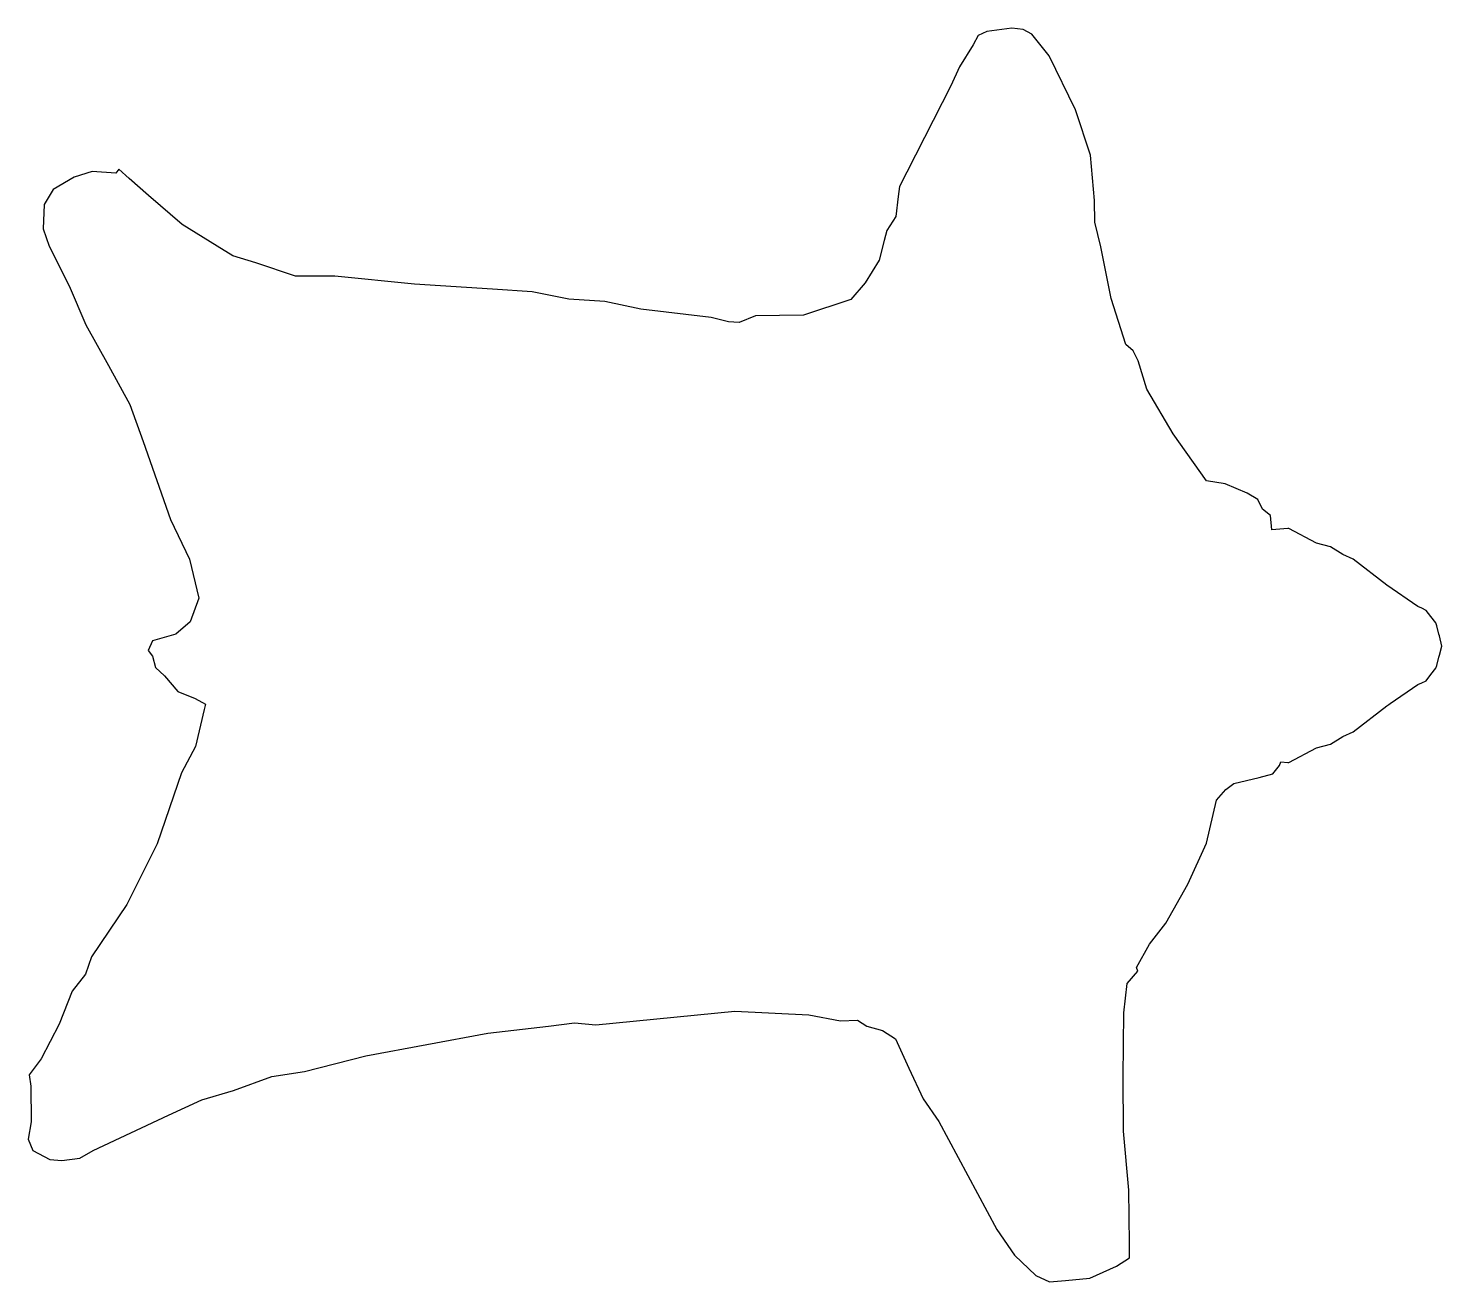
# Model space of a CAD drawing. Extents: x -1222.9 to -1123.9, y -872.1 to -784.3.
import ezdxf

# ---------------------------------------------------------------- set-up
doc = ezdxf.new("R2010")
doc.units = 0

msp = doc.modelspace()

# ---------------------------------------------------------------- linework, layer by layer
at = {"layer": 'Calque 1', "color": 4}
for p, q in [((-1156.39723, -784.800111), (-1156.743771, -785.453399)), ((-1155.784102, -784.524465), (-1156.39723, -784.800111)), ((-1154.036836, -784.295131), (-1155.784102, -784.524465)), ((-1154.036949, -784.295611), (-1154.036836, -784.295131)), ((-1153.253416, -784.386514), (-1154.036949, -784.295611)), ((-1152.64359, -784.714682), (-1153.253416, -784.386514)), ((-1151.421172, -786.224741), (-1152.64359, -784.714682)), ((-1156.743771, -785.453399), (-1157.702084, -786.994699)), ((-1157.702084, -786.994699), (-1158.311035, -788.319225)), ((-1149.586135, -790.009482), (-1151.421172, -786.224741)), ((-1158.311035, -788.319225), (-1161.387342, -794.385027)), ((-1148.535027, -793.179232), (-1149.586135, -790.009482)), ((-1148.251168, -796.350535), (-1148.535027, -793.179232)), ((-1219.716664, -794.721464), (-1221.180833, -795.6029)), ((-1218.465206, -794.323305), (-1219.716664, -794.721464)), ((-1216.800264, -794.452732), (-1218.465206, -794.323305)), ((-1216.595682, -794.173219), (-1216.800264, -794.452732)), ((-1215.865911, -794.820411), (-1216.595682, -794.173219)), ((-1214.516409, -796.003289), (-1215.865911, -794.820411)), ((-1161.387342, -794.385027), (-1161.919529, -795.388412)), ((-1221.180833, -795.6029), (-1221.804855, -796.650876)), ((-1161.919529, -795.388412), (-1162.00349, -796.082452)), ((-1221.804855, -796.650876), (-1221.895138, -798.33642)), ((-1212.1469, -798.035515), (-1214.516409, -796.003289)), ((-1162.00349, -796.082452), (-1162.171581, -797.471381)), ((-1148.237057, -797.881309), (-1148.251168, -796.350535)), ((-1162.171581, -797.471381), (-1162.79645, -798.472959)), ((-1147.797213, -799.617004), (-1148.237057, -797.881309)), ((-1221.895138, -798.33642), (-1221.461164, -799.559938)), ((-1209.703392, -799.569421), (-1212.1469, -798.035515)), ((-1162.79645, -798.472959), (-1162.971653, -799.161751)), ((-1221.461164, -799.559938), (-1220.066592, -802.331276)), ((-1208.591803, -800.227027), (-1209.703392, -799.569421)), ((-1162.971653, -799.161751), (-1163.322427, -800.540999)), ((-1147.087481, -803.235234), (-1147.797213, -799.617004)), ((-1206.988075, -800.721367), (-1208.591803, -800.227027)), ((-1204.205674, -801.674827), (-1206.988075, -800.721367)), ((-1163.322427, -800.540999), (-1164.310233, -802.139901)), ((-1201.463406, -801.661845), (-1204.205674, -801.674827)), ((-1195.874982, -802.215706), (-1201.463406, -801.661845)), ((-1220.066592, -802.331276), (-1218.888737, -805.075802)), ((-1190.415817, -802.570149), (-1195.874982, -802.215706)), ((-1187.640754, -802.750319), (-1190.415817, -802.570149)), ((-1185.076511, -803.285921), (-1187.640754, -802.750319)), ((-1164.310233, -802.139901), (-1165.30659, -803.303898)), ((-1182.543426, -803.448368), (-1185.076511, -803.285921)), ((-1180.034301, -803.97443), (-1182.543426, -803.448368)), ((-1165.30659, -803.303898), (-1168.624254, -804.404904)), ((-1146.047238, -806.441052), (-1147.087481, -803.235234)), ((-1175.100492, -804.557896), (-1180.034301, -803.97443)), ((-1173.896137, -804.858689), (-1175.100492, -804.557896)), ((-1173.134419, -804.908896), (-1173.896137, -804.858689)), ((-1172.001494, -804.445402), (-1173.134419, -804.908896)), ((-1168.624254, -804.404904), (-1172.001494, -804.445402)), ((-1218.888737, -805.075802), (-1217.299233, -807.927658)), ((-1145.539407, -806.89718), (-1146.047238, -806.441052)), ((-1145.197918, -807.594805), (-1145.539407, -806.89718)), ((-1144.59464, -809.572167), (-1145.197918, -807.594805)), ((-1217.299233, -807.927658), (-1215.823832, -810.658694)), ((-1142.737223, -812.704241), (-1144.59464, -809.572167)), ((-1215.823832, -810.658694), (-1214.872094, -813.255082)), ((-1140.402144, -815.998846), (-1142.737223, -812.704241)), ((-1214.872094, -813.255082), (-1212.97652, -818.712554)), ((-1139.094214, -816.223862), (-1140.402144, -815.998846)), ((-1137.548003, -816.87303), (-1139.094214, -816.223862)), ((-1136.818233, -817.318348), (-1137.548003, -816.87303)), ((-1136.49029, -817.99396), (-1136.818233, -817.318348)), ((-1212.97652, -818.712554), (-1211.626736, -821.484682)), ((-1135.924491, -818.429909), (-1136.49029, -817.99396)), ((-1135.839853, -819.442522), (-1135.924491, -818.429909)), ((-1134.720164, -819.350941), (-1135.839853, -819.442522)), ((-1134.701256, -819.350941), (-1134.720164, -819.350941)), ((-1134.648875, -819.342474), (-1134.701256, -819.350941)), ((-1132.69728, -820.371344), (-1134.648875, -819.342474)), ((-1131.731854, -820.623904), (-1132.69728, -820.371344)), ((-1130.859618, -821.16261), (-1131.731854, -820.623904)), ((-1211.626736, -821.484682), (-1210.992696, -824.229011)), ((-1130.126716, -821.486037), (-1130.859618, -821.16261)), ((-1127.775917, -823.316163), (-1130.126716, -821.486037)), ((-1125.604669, -824.813775), (-1127.775917, -823.316163)), ((-1210.992696, -824.229011), (-1211.586435, -825.877302)), ((-1125.331026, -824.92531), (-1125.604669, -824.813775)), ((-1125.014232, -825.076637), (-1125.331026, -824.92531)), ((-1124.696111, -825.512812), (-1125.014232, -825.076637)), ((-1124.340821, -825.947575), (-1124.696111, -825.512812)), ((-1211.586435, -825.877302), (-1212.596593, -826.742426)), ((-1124.264875, -826.150831), (-1124.340821, -825.947575)), ((-1124.122918, -826.736188), (-1124.264875, -826.150831)), ((-1214.23001, -827.211507), (-1214.532016, -827.895162)), ((-1212.596593, -826.742426), (-1214.23001, -827.211507)), ((-1124.078976, -826.86333), (-1124.122918, -826.736188)), ((-1123.929595, -827.577154), (-1124.078976, -826.86333)), ((-1124.078976, -828.217319), (-1123.929595, -827.577154)), ((-1214.532016, -827.895162), (-1214.220104, -828.291064)), ((-1214.220104, -828.291064), (-1214.007591, -829.077899)), ((-1124.264875, -828.929845), (-1124.122918, -828.34446)), ((-1124.122918, -828.34446), (-1124.078976, -828.217319)), ((-1214.007591, -829.077899), (-1213.38721, -829.670961)), ((-1125.014232, -830.004011), (-1124.696111, -829.567837)), ((-1124.696111, -829.567837), (-1124.340821, -829.133045)), ((-1124.340821, -829.133045), (-1124.264875, -828.929845)), ((-1124.264875, -828.929845), (-1124.264875, -828.929845)), ((-1213.38721, -829.670961), (-1212.457768, -830.753368)), ((-1127.538935, -831.60105), (-1125.604669, -830.266873)), ((-1125.604669, -830.266873), (-1125.331026, -830.155367)), ((-1125.331026, -830.155367), (-1125.014232, -830.004011)), ((-1212.457768, -830.753368), (-1211.232528, -831.247313)), ((-1211.232528, -831.247313), (-1210.519606, -831.639884)), ((-1210.617255, -832.029266), (-1211.207043, -834.603895)), ((-1210.519606, -831.639884), (-1210.617255, -832.029266)), ((-1130.126716, -833.59464), (-1127.775917, -831.764514)), ((-1127.775917, -831.764514), (-1127.642454, -831.672453)), ((-1127.642454, -831.672453), (-1127.538935, -831.60105)), ((-1132.69728, -834.709305), (-1131.731854, -834.456744)), ((-1131.731854, -834.456744), (-1130.859618, -833.918067)), ((-1130.859618, -833.918067), (-1130.126716, -833.59464)), ((-1211.207043, -834.603895), (-1212.208876, -836.44802)), ((-1134.648875, -835.738202), (-1132.69728, -834.709305)), ((-1212.208876, -836.44802), (-1213.904664, -841.435084)), ((-1136.720132, -836.781155), (-1135.758404, -836.528989)), ((-1135.758404, -836.528989), (-1135.283367, -835.949276)), ((-1135.283367, -835.949276), (-1135.19204, -835.691156)), ((-1135.19204, -835.691156), (-1134.720164, -835.729736)), ((-1134.720164, -835.729736), (-1134.701256, -835.729736)), ((-1134.701256, -835.729736), (-1134.648875, -835.738202)), ((-1139.060601, -837.624519), (-1138.495254, -837.204968)), ((-1138.495254, -837.204968), (-1136.720132, -836.781155)), ((-1140.414844, -841.394303), (-1139.7061, -838.379577)), ((-1139.7061, -838.379577), (-1139.060601, -837.624519)), ((-1213.904664, -841.435084), (-1216.034116, -845.673695)), ((-1141.704007, -844.264813), (-1140.414844, -841.394303)), ((-1143.251855, -846.992096), (-1141.704007, -844.264813)), ((-1216.034116, -845.673695), (-1218.501698, -849.360956)), ((-1144.404789, -848.459567), (-1143.251855, -846.992096)), ((-1218.501698, -849.360956), (-1218.910073, -850.557212)), ((-1145.310751, -850.095383), (-1144.404789, -848.459567)), ((-1145.972731, -851.22018), (-1145.22456, -850.346025)), ((-1145.22456, -850.346025), (-1145.310751, -850.095383)), ((-1218.910073, -850.557212), (-1219.845075, -851.76676)), ((-1146.206609, -853.263582), (-1145.972731, -851.22018)), ((-1219.845075, -851.76676), (-1220.773558, -854.07514)), ((-1183.179554, -854.108216), (-1173.452878, -853.166638)), ((-1173.452878, -853.166638), (-1168.267779, -853.40489)), ((-1146.249648, -857.75941), (-1146.206609, -853.263582)), ((-1220.773558, -854.07514), (-1222.023125, -856.501715)), ((-1190.745029, -854.699161), (-1186.488046, -854.205103)), ((-1186.488046, -854.205103), (-1184.661221, -853.968996)), ((-1184.661221, -853.968996), (-1183.179554, -854.108216)), ((-1168.267779, -853.40489), (-1166.038872, -853.845721)), ((-1166.038872, -853.845721), (-1164.843323, -853.795288)), ((-1164.843323, -853.795288), (-1164.198134, -854.20976)), ((-1164.198134, -854.20976), (-1163.100149, -854.514842)), ((-1199.296334, -856.280227), (-1190.745029, -854.699161)), ((-1163.100149, -854.514842), (-1162.186257, -855.090237)), ((-1162.186257, -855.090237), (-1161.262459, -857.154608)), ((-1203.587805, -857.377422), (-1199.296334, -856.280227)), ((-1222.023125, -856.501715), (-1222.86426, -857.626765)), ((-1161.262459, -857.154608), (-1160.25168, -859.293231)), ((-1222.86426, -857.626765), (-1222.750384, -858.422322)), ((-1208.557908, -858.710047), (-1205.863702, -857.743775)), ((-1205.863702, -857.743775), (-1203.587805, -857.377422)), ((-1146.214652, -861.57353), (-1146.249648, -857.75941)), ((-1222.750384, -858.422322), (-1222.727524, -860.919311)), ((-1210.776542, -859.375273), (-1208.557908, -858.710047)), ((-1160.25168, -859.293231), (-1159.160806, -860.893008)), ((-1213.114216, -860.44244), (-1210.776542, -859.375273)), ((-1222.727524, -860.919311), (-1222.92968, -862.12677)), ((-1218.377238, -862.927181), (-1213.114216, -860.44244)), ((-1159.160806, -860.893008), (-1155.101915, -868.446065)), ((-1222.92968, -862.12677), (-1222.602697, -862.91228)), ((-1145.839833, -865.702526), (-1146.214652, -861.57353)), ((-1222.602697, -862.91228), (-1221.427721, -863.558992)), ((-1219.316868, -863.464532), (-1218.377238, -862.927181)), ((-1221.427721, -863.558992), (-1220.580321, -863.620601)), ((-1220.580321, -863.620601), (-1219.316868, -863.464532)), ((-1145.805628, -869.42896), (-1145.839833, -865.702526)), ((-1155.101915, -868.446065), (-1153.858782, -870.250452)), ((-1145.796314, -870.44527), (-1145.805628, -869.42896)), ((-1153.858782, -870.250452), (-1152.365516, -871.678553)), ((-1148.578912, -871.87038), (-1146.718786, -871.031418)), ((-1146.718786, -871.031418), (-1145.796314, -870.44527)), ((-1152.365516, -871.678553), (-1151.409093, -872.11295)), ((-1151.409093, -872.11295), (-1150.289772, -872.017022)), ((-1150.289772, -872.017022), (-1148.578912, -871.87038))]:
    msp.add_line(p, q, dxfattribs=at)

doc.saveas('drawing.dxf')
